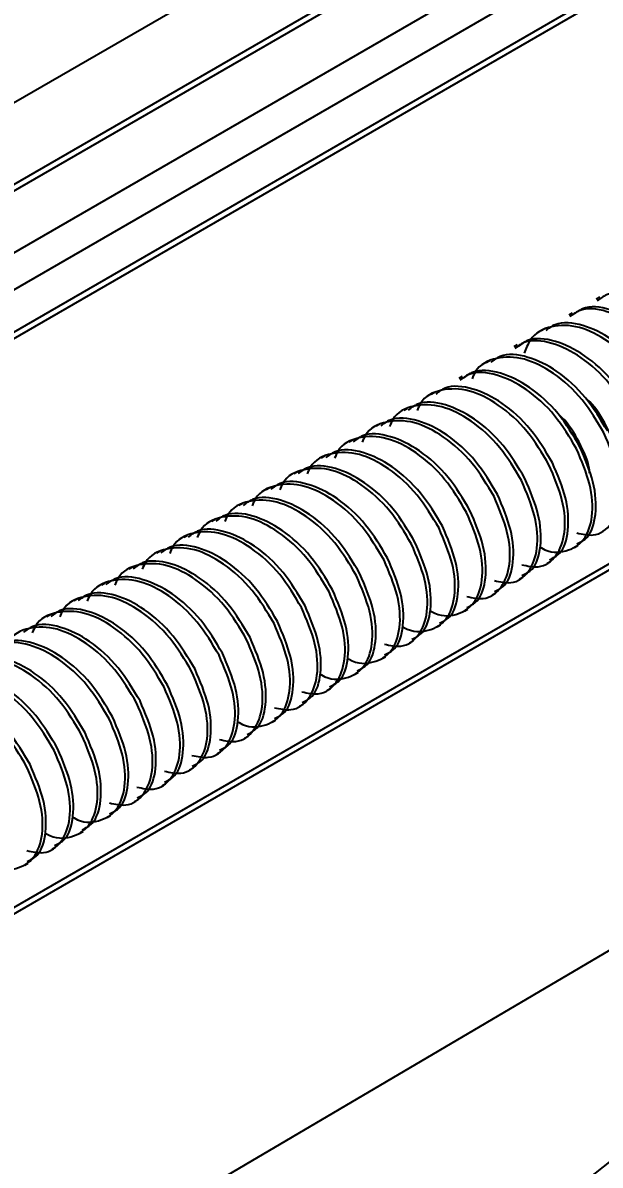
# Model space of a CAD drawing. Extents: x 0 to 10.8, y -12.4 to 0.
# Drawn here: x 6.206 to 6.67, y -8.932 to -8.014 of the extents above; entities that cross this region are included whole.
import ezdxf
from ezdxf import colors
from ezdxf.entities.mleader import LeaderData, LeaderLine
from ezdxf.math import Vec2, Vec3

# ---------------------------------------------------------------- set-up
doc = ezdxf.new("R2010")
doc.units = 0
doc.header["$LTSCALE"] = 0.5
doc.header["$MEASUREMENT"] = 0
for name, color, linetype in [('FAB DWG', 221, 'CONTINUOUS'), ('Hardware', 242, 'CONTINUOUS'), ('Housing', 150, 'CONTINUOUS')]:
    doc.layers.add(name, color=color, linetype=linetype)
doc.styles.get("Standard").update_dxf_attribs({"font": 'arial.ttf'})

msp = doc.modelspace()

# ---------------------------------------------------------------- linework, layer by layer
at = {"layer": 'Hardware', "linetype": 'Continuous', "lineweight": 25, "transparency": 16777216}
for p, q in [((6.13069, -8.11748), (6.62708, -7.83092)), ((6.66928, -8.23469), (6.66652, -8.23628)), ((6.64718, -8.24744), (6.64442, -8.24904)), ((6.62508, -8.2602), (6.62232, -8.26179)), ((6.60299, -8.27296), (6.60022, -8.27455)), ((6.58089, -8.28571), (6.57813, -8.28731)), ((6.55879, -8.29847), (6.55603, -8.30006)), ((6.5367, -8.31122), (6.53393, -8.31282)), ((6.5146, -8.32398), (6.51184, -8.32558)), ((6.4925, -8.33674), (6.48974, -8.33833)), ((6.4704, -8.34949), (6.46764, -8.35109)), ((6.44831, -8.36225), (6.44554, -8.36384)), ((6.42621, -8.37501), (6.42345, -8.3766)), ((6.40411, -8.38776), (6.40135, -8.38936)), ((6.38202, -8.40052), (6.37925, -8.40211)), ((6.35992, -8.41328), (6.35716, -8.41487)), ((6.33782, -8.42603), (6.33506, -8.42763)), ((6.31572, -8.43879), (6.31296, -8.44038)), ((6.64907, -8.43572), (6.65183, -8.43412)), ((6.62698, -8.44847), (6.62974, -8.44688)), ((6.29363, -8.45154), (6.29087, -8.45314)), ((6.27153, -8.4643), (6.26877, -8.4659)), ((6.60488, -8.46123), (6.60764, -8.45963)), ((6.24943, -8.47706), (6.24667, -8.47865)), ((6.58278, -8.47399), (6.58554, -8.47239)), ((6.56068, -8.48674), (6.56345, -8.48515)), ((6.22734, -8.48981), (6.22457, -8.49141)), ((6.53859, -8.4995), (6.54135, -8.4979)), ((6.51649, -8.51226), (6.51925, -8.51066)), ((6.49439, -8.52501), (6.49715, -8.52342)), ((6.4723, -8.53777), (6.47506, -8.53617)), ((6.4502, -8.55052), (6.45296, -8.54893)), ((6.4281, -8.56328), (6.43086, -8.56169)), ((6.406, -8.57604), (6.40877, -8.57444)), ((6.38391, -8.58879), (6.38667, -8.5872)), ((6.36181, -8.60155), (6.36457, -8.59996)), ((6.33971, -8.61431), (6.34248, -8.61271)), ((6.31762, -8.62706), (6.32038, -8.62547)), ((6.29552, -8.63982), (6.29828, -8.63822)), ((6.27342, -8.65258), (6.27618, -8.65098)), ((6.25132, -8.66533), (6.25409, -8.66374)), ((6.22923, -8.67809), (6.23199, -8.67649)), ((6.20713, -8.69084), (6.20989, -8.68925))]:
    msp.add_line(p, q, dxfattribs=at)
for points, knots in [([(6.76113, -8.2927), (6.75566, -8.28351), (6.74459, -8.26489), (6.72099, -8.2436), (6.69691, -8.23199), (6.67757, -8.22992), (6.66972, -8.23584), (6.66733, -8.23764)], [0, 0, 0, 0, 0.223495, 0.452872, 0.673155, 0.900538, 1, 1, 1, 1]), ([(6.73903, -8.30546), (6.73357, -8.29627), (6.72249, -8.27764), (6.69889, -8.25636), (6.67481, -8.24474), (6.65547, -8.24268), (6.64762, -8.2486), (6.64523, -8.2504)], [0, 0, 0, 0, 0.223495, 0.452872, 0.673155, 0.900538, 1, 1, 1, 1]), ([(6.74179, -8.30387), (6.73633, -8.29467), (6.72526, -8.27605), (6.70165, -8.25476), (6.67758, -8.24315), (6.65824, -8.24108), (6.65038, -8.247), (6.64799, -8.2488)], [0, 0, 0, 0, 0.223495, 0.452872, 0.673155, 0.900538, 1, 1, 1, 1]), ([(6.71694, -8.31822), (6.71146, -8.30901), (6.70038, -8.29037), (6.67688, -8.26924), (6.65242, -8.25705), (6.63002, -8.25672), (6.61428, -8.26493), (6.61005, -8.27593), (6.60864, -8.2796)], [0, 0, 0, 0, 0.179913, 0.364561, 0.54189, 0.724932, 0.907975, 1, 1, 1, 1]), ([(6.7197, -8.31662), (6.71423, -8.30743), (6.70316, -8.2888), (6.67956, -8.26752), (6.65548, -8.25591), (6.63614, -8.25384), (6.62828, -8.25976), (6.62589, -8.26156)], [0, 0, 0, 0, 0.223495, 0.452872, 0.673155, 0.900538, 1, 1, 1, 1]), ([(6.69484, -8.33097), (6.68937, -8.32178), (6.6783, -8.30315), (6.6547, -8.28187), (6.63062, -8.27026), (6.61128, -8.26819), (6.60343, -8.27411), (6.60104, -8.27591)], [0, 0, 0, 0, 0.223495, 0.452872, 0.673155, 0.900538, 1, 1, 1, 1]), ([(6.6976, -8.32938), (6.69214, -8.32019), (6.68106, -8.30156), (6.65746, -8.28028), (6.63338, -8.26866), (6.61404, -8.2666), (6.60619, -8.27251), (6.6038, -8.27431)], [0, 0, 0, 0, 0.223495, 0.452871, 0.673155, 0.900537, 1, 1, 1, 1]), ([(6.67274, -8.34373), (6.66727, -8.33453), (6.65618, -8.31588), (6.63269, -8.29476), (6.60819, -8.28252), (6.58595, -8.28238), (6.57127, -8.28926), (6.56754, -8.29827), (6.56677, -8.30014)], [0, 0, 0, 0, 0.1882323, 0.3814187, 0.566947, 0.7584535, 0.94996, 1, 1, 1, 1]), ([(6.6755, -8.34214), (6.67004, -8.33294), (6.65897, -8.31432), (6.63536, -8.29303), (6.61128, -8.28142), (6.59195, -8.27935), (6.58409, -8.28527), (6.5817, -8.28707)], [0, 0, 0, 0, 0.223495, 0.452872, 0.673155, 0.900538, 1, 1, 1, 1]), ([(6.65064, -8.35649), (6.64518, -8.34729), (6.63411, -8.32867), (6.6105, -8.30738), (6.58643, -8.29577), (6.56709, -8.2937), (6.55923, -8.29962), (6.55684, -8.30142)], [0, 0, 0, 0, 0.223495, 0.452872, 0.673155, 0.900538, 1, 1, 1, 1]), ([(6.65341, -8.35489), (6.64794, -8.3457), (6.63687, -8.32707), (6.61326, -8.30579), (6.58919, -8.29418), (6.56985, -8.29211), (6.56199, -8.29803), (6.5596, -8.29983)], [0, 0, 0, 0, 0.223495, 0.452872, 0.673155, 0.900538, 1, 1, 1, 1]), ([(6.62855, -8.36924), (6.62307, -8.36004), (6.61199, -8.34139), (6.5885, -8.32028), (6.56399, -8.30803), (6.54176, -8.30789), (6.52707, -8.31477), (6.52334, -8.32379), (6.52257, -8.32566)], [0, 0, 0, 0, 0.188232, 0.381419, 0.566947, 0.758453, 0.94996, 1, 1, 1, 1]), ([(6.63131, -8.36765), (6.62584, -8.35846), (6.61477, -8.33983), (6.59117, -8.31855), (6.56709, -8.30693), (6.54775, -8.30487), (6.5399, -8.31078), (6.53751, -8.31258)], [0, 0, 0, 0, 0.223495, 0.452871, 0.673155, 0.900537, 1, 1, 1, 1]), ([(6.60645, -8.382), (6.60098, -8.3728), (6.58989, -8.35415), (6.5664, -8.33303), (6.5419, -8.32079), (6.51966, -8.32065), (6.50498, -8.32753), (6.50125, -8.33654), (6.50047, -8.33841)], [0, 0, 0, 0, 0.1882323, 0.3814187, 0.566947, 0.7584535, 0.94996, 1, 1, 1, 1]), ([(6.60921, -8.3804), (6.60375, -8.37121), (6.59267, -8.35259), (6.56907, -8.3313), (6.54499, -8.31969), (6.52565, -8.31762), (6.5178, -8.32354), (6.51541, -8.32534)], [0, 0, 0, 0, 0.223495, 0.452872, 0.673155, 0.900538, 1, 1, 1, 1]), ([(6.68336, -8.36333), (6.68327, -8.36207), (6.68275, -8.35457), (6.67517, -8.33842), (6.66607, -8.32277), (6.65923, -8.31689), (6.6582, -8.316)], [0, 0, 0, 0, 0.085019, 0.505219, 0.925416, 1, 1, 1, 1]), ([(6.58711, -8.39316), (6.58165, -8.38397), (6.57058, -8.36534), (6.54697, -8.34406), (6.5229, -8.33244), (6.50356, -8.33038), (6.4957, -8.3363), (6.49331, -8.3381)], [0, 0, 0, 0, 0.223495, 0.452872, 0.673155, 0.900538, 1, 1, 1, 1]), ([(6.66126, -8.37609), (6.66117, -8.37482), (6.66066, -8.36733), (6.65307, -8.35117), (6.64397, -8.33553), (6.63714, -8.32965), (6.6361, -8.32876)], [0, 0, 0, 0, 0.085019, 0.505219, 0.925416, 1, 1, 1, 1]), ([(6.58435, -8.39476), (6.57888, -8.38555), (6.56779, -8.3669), (6.5443, -8.34579), (6.5198, -8.33354), (6.49757, -8.33341), (6.48288, -8.34028), (6.47915, -8.3493), (6.47838, -8.35117)], [0, 0, 0, 0, 0.188232, 0.381419, 0.566947, 0.758453, 0.94996, 1, 1, 1, 1]), ([(6.56226, -8.40751), (6.55678, -8.39831), (6.5457, -8.37966), (6.52221, -8.35855), (6.4977, -8.3463), (6.47547, -8.34616), (6.46078, -8.35304), (6.45705, -8.36206), (6.45628, -8.36392)], [0, 0, 0, 0, 0.188232, 0.381419, 0.566947, 0.758453, 0.94996, 1, 1, 1, 1]), ([(6.56502, -8.40592), (6.55955, -8.39673), (6.54848, -8.3781), (6.52488, -8.35681), (6.5008, -8.3452), (6.48146, -8.34313), (6.4736, -8.34905), (6.47121, -8.35085)], [0, 0, 0, 0, 0.223495, 0.452871, 0.673155, 0.900537, 1, 1, 1, 1]), ([(6.65091, -8.42407), (6.65548, -8.42504), (6.66682, -8.42746), (6.67948, -8.41797), (6.68664, -8.3989), (6.68503, -8.37255), (6.6768, -8.35325), (6.67274, -8.34373)], [0, 0, 0, 0, 0.145789, 0.361473, 0.570426, 0.788001, 1, 1, 1, 1]), ([(6.54292, -8.41867), (6.53746, -8.40948), (6.52638, -8.39085), (6.50278, -8.36957), (6.4787, -8.35796), (6.45936, -8.35589), (6.45151, -8.36181), (6.44912, -8.36361)], [0, 0, 0, 0, 0.223495, 0.452872, 0.673155, 0.900538, 1, 1, 1, 1]), ([(6.62135, -8.43537), (6.62173, -8.43561), (6.62929, -8.44038), (6.64282, -8.43961), (6.65748, -8.43119), (6.66452, -8.41153), (6.66294, -8.38534), (6.65471, -8.36602), (6.65064, -8.35649)], [0, 0, 0, 0, 0.010571, 0.210034, 0.409497, 0.602734, 0.803946, 1, 1, 1, 1]), ([(6.65102, -8.43276), (6.65392, -8.43135), (6.66182, -8.4275), (6.6671, -8.40966), (6.66575, -8.38381), (6.65748, -8.36445), (6.65341, -8.35489)], [0, 0, 0, 0, 0.1596846, 0.4346705, 0.7210048, 1, 1, 1, 1]), ([(6.54016, -8.42027), (6.53469, -8.41106), (6.5236, -8.39242), (6.50011, -8.3713), (6.47561, -8.35906), (6.45337, -8.35892), (6.43869, -8.3658), (6.43496, -8.37481), (6.43418, -8.37668)], [0, 0, 0, 0, 0.188232, 0.381419, 0.566947, 0.758453, 0.94996, 1, 1, 1, 1]), ([(6.51806, -8.43302), (6.51259, -8.42382), (6.5015, -8.40517), (6.47801, -8.38406), (6.45351, -8.37181), (6.43127, -8.37168), (6.41659, -8.37855), (6.41286, -8.38757), (6.41209, -8.38944)], [0, 0, 0, 0, 0.188232, 0.381419, 0.566947, 0.758453, 0.94996, 1, 1, 1, 1]), ([(6.52082, -8.43143), (6.51536, -8.42224), (6.50429, -8.40361), (6.48068, -8.38233), (6.4566, -8.37071), (6.43727, -8.36865), (6.42941, -8.37456), (6.42702, -8.37637)], [0, 0, 0, 0, 0.223495, 0.452872, 0.673155, 0.900538, 1, 1, 1, 1]), ([(6.60671, -8.44958), (6.61129, -8.45056), (6.62263, -8.45298), (6.63529, -8.44349), (6.64245, -8.42441), (6.64084, -8.39806), (6.63261, -8.37877), (6.62855, -8.36924)], [0, 0, 0, 0, 0.145788, 0.361473, 0.570426, 0.788001, 1, 1, 1, 1]), ([(6.62893, -8.44552), (6.63183, -8.44411), (6.63972, -8.44026), (6.645, -8.42242), (6.64365, -8.39657), (6.63539, -8.3772), (6.63131, -8.36765)], [0, 0, 0, 0, 0.159684, 0.434671, 0.721005, 1, 1, 1, 1]), ([(6.49596, -8.44578), (6.49049, -8.43658), (6.4794, -8.41793), (6.45592, -8.39681), (6.43141, -8.38457), (6.40918, -8.38443), (6.39449, -8.39131), (6.39076, -8.40033), (6.38999, -8.40219)], [0, 0, 0, 0, 0.188232, 0.381419, 0.566947, 0.758453, 0.94996, 1, 1, 1, 1]), ([(6.49873, -8.44419), (6.49326, -8.43499), (6.48219, -8.41637), (6.45859, -8.39508), (6.43451, -8.38347), (6.41517, -8.3814), (6.40731, -8.38732), (6.40492, -8.38912)], [0, 0, 0, 0, 0.223495, 0.452871, 0.673155, 0.900537, 1, 1, 1, 1]), ([(6.58462, -8.46234), (6.58919, -8.46331), (6.60053, -8.46573), (6.61319, -8.45624), (6.62035, -8.43716), (6.61874, -8.41082), (6.61051, -8.39152), (6.60645, -8.382)], [0, 0, 0, 0, 0.145789, 0.361473, 0.570426, 0.788001, 1, 1, 1, 1]), ([(6.60683, -8.45828), (6.60973, -8.45686), (6.61762, -8.45302), (6.6229, -8.43517), (6.62155, -8.40932), (6.61329, -8.38996), (6.60921, -8.3804)], [0, 0, 0, 0, 0.1596846, 0.4346705, 0.7210048, 1, 1, 1, 1]), ([(6.47663, -8.45694), (6.47116, -8.44775), (6.46009, -8.42912), (6.43649, -8.40784), (6.41241, -8.39623), (6.39307, -8.39416), (6.38522, -8.40008), (6.38283, -8.40188)], [0, 0, 0, 0, 0.223495, 0.452872, 0.673155, 0.900538, 1, 1, 1, 1]), ([(6.56252, -8.47509), (6.56709, -8.47607), (6.57843, -8.47849), (6.59109, -8.469), (6.59825, -8.44992), (6.59664, -8.42357), (6.58841, -8.40428), (6.58435, -8.39476)], [0, 0, 0, 0, 0.145788, 0.361473, 0.570426, 0.788001, 1, 1, 1, 1]), ([(6.58473, -8.47103), (6.58763, -8.46962), (6.59552, -8.46577), (6.60081, -8.44793), (6.59946, -8.42208), (6.59119, -8.40272), (6.58711, -8.39316)], [0, 0, 0, 0, 0.1596846, 0.4346705, 0.7210048, 1, 1, 1, 1]), ([(6.47387, -8.45854), (6.4684, -8.44933), (6.45731, -8.43068), (6.43382, -8.40957), (6.40931, -8.39733), (6.38708, -8.39719), (6.37239, -8.40407), (6.36866, -8.41308), (6.36789, -8.41495)], [0, 0, 0, 0, 0.188232, 0.381419, 0.566947, 0.758453, 0.94996, 1, 1, 1, 1]), ([(6.45177, -8.47129), (6.4463, -8.46209), (6.43521, -8.44344), (6.41172, -8.42233), (6.38722, -8.41008), (6.36498, -8.40995), (6.3503, -8.41682), (6.34657, -8.42584), (6.34579, -8.42771)], [0, 0, 0, 0, 0.188232, 0.381419, 0.566947, 0.758453, 0.94996, 1, 1, 1, 1]), ([(6.45453, -8.4697), (6.44907, -8.46051), (6.43799, -8.44188), (6.41439, -8.4206), (6.39031, -8.40898), (6.37097, -8.40692), (6.36312, -8.41283), (6.36073, -8.41463)], [0, 0, 0, 0, 0.223495, 0.452872, 0.673155, 0.900538, 1, 1, 1, 1]), ([(6.53296, -8.48639), (6.53334, -8.48663), (6.54091, -8.49141), (6.55443, -8.49064), (6.56909, -8.48221), (6.57613, -8.46255), (6.57455, -8.43636), (6.56632, -8.41705), (6.56226, -8.40751)], [0, 0, 0, 0, 0.010571, 0.210034, 0.409497, 0.602734, 0.803946, 1, 1, 1, 1]), ([(6.56264, -8.48379), (6.56553, -8.48238), (6.57343, -8.47853), (6.57871, -8.46069), (6.57736, -8.43483), (6.5691, -8.41547), (6.56502, -8.40592)], [0, 0, 0, 0, 0.159684, 0.434671, 0.721005, 1, 1, 1, 1]), ([(6.43244, -8.48246), (6.42697, -8.47326), (6.4159, -8.45464), (6.39229, -8.43335), (6.36822, -8.42174), (6.34888, -8.41967), (6.34102, -8.42559), (6.33863, -8.42739)], [0, 0, 0, 0, 0.223495, 0.452871, 0.673155, 0.900537, 1, 1, 1, 1]), ([(6.51087, -8.49915), (6.51125, -8.49939), (6.51881, -8.50416), (6.53233, -8.50339), (6.54699, -8.49497), (6.55403, -8.47531), (6.55245, -8.44912), (6.54422, -8.4298), (6.54016, -8.42027)], [0, 0, 0, 0, 0.010571, 0.210034, 0.409497, 0.602734, 0.803946, 1, 1, 1, 1]), ([(6.54054, -8.49655), (6.54344, -8.49513), (6.55133, -8.49129), (6.55661, -8.47344), (6.55526, -8.44759), (6.547, -8.42823), (6.54292, -8.41867)], [0, 0, 0, 0, 0.1596846, 0.4346705, 0.7210048, 1, 1, 1, 1]), ([(6.42967, -8.48405), (6.4242, -8.47485), (6.41311, -8.4562), (6.38962, -8.43508), (6.36512, -8.42284), (6.34289, -8.4227), (6.3282, -8.42958), (6.32447, -8.43859), (6.3237, -8.44046)], [0, 0, 0, 0, 0.188232, 0.381419, 0.566947, 0.758453, 0.94996, 1, 1, 1, 1]), ([(6.51844, -8.5093), (6.52134, -8.50789), (6.52923, -8.50404), (6.53451, -8.4862), (6.53316, -8.46035), (6.5249, -8.44099), (6.52082, -8.43143)], [0, 0, 0, 0, 0.1596846, 0.4346705, 0.7210048, 1, 1, 1, 1]), ([(6.40758, -8.49681), (6.4021, -8.4876), (6.39102, -8.46895), (6.36753, -8.44784), (6.34302, -8.4356), (6.32079, -8.43546), (6.3061, -8.44234), (6.30237, -8.45135), (6.3016, -8.45322)], [0, 0, 0, 0, 0.188232, 0.381419, 0.566947, 0.758453, 0.94996, 1, 1, 1, 1]), ([(6.41034, -8.49521), (6.40487, -8.48602), (6.3938, -8.46739), (6.3702, -8.44611), (6.34612, -8.4345), (6.32678, -8.43243), (6.31893, -8.43835), (6.31654, -8.44015)], [0, 0, 0, 0, 0.223495, 0.452872, 0.673155, 0.900538, 1, 1, 1, 1]), ([(6.49623, -8.51336), (6.5008, -8.51434), (6.51214, -8.51676), (6.5248, -8.50727), (6.53196, -8.48819), (6.53035, -8.46184), (6.52212, -8.44255), (6.51806, -8.43302)], [0, 0, 0, 0, 0.145788, 0.361473, 0.570426, 0.788001, 1, 1, 1, 1]), ([(6.38548, -8.50956), (6.38001, -8.50036), (6.36892, -8.48171), (6.34543, -8.4606), (6.32093, -8.44835), (6.29869, -8.44821), (6.28401, -8.45509), (6.28028, -8.46411), (6.2795, -8.46598)], [0, 0, 0, 0, 0.188232, 0.381419, 0.566947, 0.758453, 0.94996, 1, 1, 1, 1]), ([(6.38824, -8.50797), (6.38278, -8.49878), (6.3717, -8.48015), (6.3481, -8.45887), (6.32402, -8.44725), (6.30468, -8.44519), (6.29683, -8.4511), (6.29444, -8.4529)], [0, 0, 0, 0, 0.223495, 0.452872, 0.673155, 0.900538, 1, 1, 1, 1]), ([(6.46667, -8.52466), (6.46705, -8.5249), (6.47462, -8.52968), (6.48814, -8.5289), (6.5028, -8.52048), (6.50984, -8.50082), (6.50826, -8.47463), (6.50003, -8.45531), (6.49596, -8.44578)], [0, 0, 0, 0, 0.010571, 0.210034, 0.409497, 0.602734, 0.803946, 1, 1, 1, 1]), ([(6.49634, -8.52206), (6.49924, -8.52065), (6.50714, -8.5168), (6.51242, -8.49896), (6.51107, -8.4731), (6.5028, -8.45374), (6.49873, -8.44419)], [0, 0, 0, 0, 0.159684, 0.434671, 0.721005, 1, 1, 1, 1]), ([(6.36614, -8.52072), (6.36068, -8.51153), (6.34961, -8.49291), (6.326, -8.47162), (6.30192, -8.46001), (6.28259, -8.45794), (6.27473, -8.46386), (6.27234, -8.46566)], [0, 0, 0, 0, 0.223495, 0.452871, 0.673155, 0.900537, 1, 1, 1, 1]), ([(6.44458, -8.53742), (6.44496, -8.53766), (6.45252, -8.54243), (6.46604, -8.54166), (6.4807, -8.53324), (6.48774, -8.51358), (6.48616, -8.48739), (6.47793, -8.46807), (6.47387, -8.45854)], [0, 0, 0, 0, 0.010571, 0.210034, 0.409497, 0.602734, 0.803946, 1, 1, 1, 1]), ([(6.47425, -8.53481), (6.47715, -8.5334), (6.48504, -8.52956), (6.49032, -8.51171), (6.48897, -8.48586), (6.48071, -8.4665), (6.47663, -8.45694)], [0, 0, 0, 0, 0.1596846, 0.4346705, 0.7210048, 1, 1, 1, 1]), ([(6.36338, -8.52232), (6.35791, -8.51312), (6.34682, -8.49447), (6.32333, -8.47335), (6.29883, -8.46111), (6.27659, -8.46097), (6.26191, -8.46785), (6.25818, -8.47686), (6.25741, -8.47873)], [0, 0, 0, 0, 0.188232, 0.381419, 0.566947, 0.758453, 0.94996, 1, 1, 1, 1]), ([(6.34128, -8.53508), (6.33581, -8.52587), (6.32472, -8.50722), (6.30124, -8.48611), (6.27673, -8.47386), (6.2545, -8.47373), (6.23981, -8.4806), (6.23608, -8.48962), (6.23531, -8.49149)], [0, 0, 0, 0, 0.188232, 0.381419, 0.566947, 0.758453, 0.94996, 1, 1, 1, 1]), ([(6.34405, -8.53348), (6.33858, -8.52429), (6.32751, -8.50566), (6.30391, -8.48438), (6.27983, -8.47277), (6.26049, -8.4707), (6.25263, -8.47662), (6.25024, -8.47842)], [0, 0, 0, 0, 0.223495, 0.452872, 0.673155, 0.900538, 1, 1, 1, 1]), ([(6.42994, -8.55163), (6.43451, -8.55261), (6.44585, -8.55503), (6.45851, -8.54554), (6.46567, -8.52646), (6.46406, -8.50011), (6.45583, -8.48082), (6.45177, -8.47129)], [0, 0, 0, 0, 0.145788, 0.361473, 0.570426, 0.788001, 1, 1, 1, 1]), ([(6.45215, -8.54757), (6.45505, -8.54616), (6.46294, -8.54231), (6.46822, -8.52447), (6.46687, -8.49862), (6.45861, -8.47925), (6.45453, -8.4697)], [0, 0, 0, 0, 0.1596846, 0.4346705, 0.7210048, 1, 1, 1, 1]), ([(6.31919, -8.54783), (6.31372, -8.53863), (6.30263, -8.51998), (6.27914, -8.49887), (6.25463, -8.48662), (6.2324, -8.48648), (6.21771, -8.49336), (6.21398, -8.50238), (6.21321, -8.50424)], [0, 0, 0, 0, 0.188232, 0.381419, 0.566947, 0.758453, 0.94996, 1, 1, 1, 1]), ([(6.32195, -8.54624), (6.31649, -8.53705), (6.30541, -8.51842), (6.28181, -8.49713), (6.25773, -8.48552), (6.23839, -8.48345), (6.23054, -8.48937), (6.22815, -8.49117)], [0, 0, 0, 0, 0.223495, 0.452872, 0.673155, 0.900538, 1, 1, 1, 1]), ([(6.40784, -8.56439), (6.41241, -8.56536), (6.42375, -8.56778), (6.43641, -8.55829), (6.44357, -8.53922), (6.44196, -8.51287), (6.43373, -8.49357), (6.42967, -8.48405)], [0, 0, 0, 0, 0.145788, 0.361473, 0.570426, 0.788001, 1, 1, 1, 1]), ([(6.43005, -8.56033), (6.43295, -8.55891), (6.44084, -8.55507), (6.44613, -8.53722), (6.44478, -8.51137), (6.43651, -8.49201), (6.43244, -8.48246)], [0, 0, 0, 0, 0.159684, 0.434671, 0.721005, 1, 1, 1, 1]), ([(6.40796, -8.57308), (6.41086, -8.57167), (6.41875, -8.56782), (6.42403, -8.54998), (6.42268, -8.52413), (6.41442, -8.50477), (6.41034, -8.49521)], [0, 0, 0, 0, 0.1596846, 0.4346705, 0.7210048, 1, 1, 1, 1]), ([(6.29709, -8.56059), (6.29162, -8.55139), (6.28053, -8.53274), (6.25704, -8.51162), (6.23254, -8.49938), (6.2103, -8.49924), (6.19562, -8.50612), (6.19189, -8.51513), (6.19111, -8.517)], [0, 0, 0, 0, 0.188232, 0.381419, 0.566947, 0.758453, 0.94996, 1, 1, 1, 1]), ([(6.29985, -8.55899), (6.29439, -8.5498), (6.28331, -8.53117), (6.25971, -8.50989), (6.23563, -8.49828), (6.2163, -8.49621), (6.20844, -8.50213), (6.20605, -8.50393)], [0, 0, 0, 0, 0.223495, 0.452871, 0.673155, 0.900537, 1, 1, 1, 1]), ([(6.37828, -8.57569), (6.37866, -8.57593), (6.38623, -8.5807), (6.39975, -8.57993), (6.41441, -8.57151), (6.42145, -8.55185), (6.41987, -8.52566), (6.41164, -8.50634), (6.40758, -8.49681)], [0, 0, 0, 0, 0.010571, 0.210034, 0.409497, 0.602734, 0.803946, 1, 1, 1, 1]), ([(6.27499, -8.57335), (6.26953, -8.56415), (6.25846, -8.54553), (6.23485, -8.52424), (6.21077, -8.51263), (6.19144, -8.51056), (6.18358, -8.51648), (6.18119, -8.51828)], [0, 0, 0, 0, 0.223495, 0.452871, 0.673155, 0.900537, 1, 1, 1, 1]), ([(6.27776, -8.57175), (6.27229, -8.56256), (6.26122, -8.54393), (6.23761, -8.52265), (6.21354, -8.51103), (6.1942, -8.50897), (6.18634, -8.51488), (6.18395, -8.51669)], [0, 0, 0, 0, 0.223495, 0.452872, 0.673155, 0.900538, 1, 1, 1, 1]), ([(6.36365, -8.5899), (6.36822, -8.59088), (6.37956, -8.5933), (6.39222, -8.58381), (6.39938, -8.56473), (6.39777, -8.53838), (6.38954, -8.51909), (6.38548, -8.50956)], [0, 0, 0, 0, 0.145788, 0.361473, 0.570426, 0.788001, 1, 1, 1, 1]), ([(6.38586, -8.58584), (6.38876, -8.58443), (6.39665, -8.58058), (6.40193, -8.56274), (6.40058, -8.53689), (6.39232, -8.51752), (6.38824, -8.50797)], [0, 0, 0, 0, 0.1596846, 0.4346705, 0.7210048, 1, 1, 1, 1]), ([(6.25566, -8.58451), (6.25019, -8.57531), (6.23912, -8.55669), (6.21552, -8.5354), (6.19144, -8.52379), (6.1721, -8.52172), (6.16425, -8.52764), (6.16186, -8.52944)], [0, 0, 0, 0, 0.223495, 0.452872, 0.673155, 0.900538, 1, 1, 1, 1]), ([(6.34155, -8.60266), (6.34612, -8.60363), (6.35746, -8.60605), (6.37012, -8.59656), (6.37728, -8.57748), (6.37567, -8.55114), (6.36744, -8.53184), (6.36338, -8.52232)], [0, 0, 0, 0, 0.145788, 0.361473, 0.570426, 0.788001, 1, 1, 1, 1]), ([(6.36376, -8.5986), (6.36666, -8.59718), (6.37455, -8.59334), (6.37983, -8.57549), (6.37848, -8.54964), (6.37022, -8.53028), (6.36614, -8.52072)], [0, 0, 0, 0, 0.159684, 0.434671, 0.721005, 1, 1, 1, 1]), ([(6.2529, -8.5861), (6.24742, -8.5769), (6.23634, -8.55825), (6.21285, -8.53713), (6.18834, -8.52489), (6.16611, -8.52475), (6.15142, -8.53163), (6.14769, -8.54065), (6.14692, -8.54251)], [0, 0, 0, 0, 0.188232, 0.381419, 0.566947, 0.758453, 0.94996, 1, 1, 1, 1]), ([(6.2308, -8.59886), (6.22533, -8.58965), (6.21424, -8.571), (6.19075, -8.54989), (6.16625, -8.53765), (6.14401, -8.53751), (6.12933, -8.54439), (6.1256, -8.5534), (6.12482, -8.55527)], [0, 0, 0, 0, 0.188232, 0.381419, 0.566947, 0.758453, 0.94996, 1, 1, 1, 1]), ([(6.23356, -8.59726), (6.2281, -8.58807), (6.21702, -8.56944), (6.19342, -8.54816), (6.16934, -8.53655), (6.15, -8.53448), (6.14215, -8.5404), (6.13976, -8.5422)], [0, 0, 0, 0, 0.223495, 0.452871, 0.673155, 0.900537, 1, 1, 1, 1]), ([(6.31945, -8.61541), (6.32403, -8.61639), (6.33537, -8.61881), (6.34803, -8.60932), (6.35518, -8.59024), (6.35357, -8.56389), (6.34535, -8.5446), (6.34128, -8.53508)], [0, 0, 0, 0, 0.145789, 0.361473, 0.570426, 0.788001, 1, 1, 1, 1]), ([(6.34167, -8.61135), (6.34456, -8.60994), (6.35246, -8.60609), (6.35774, -8.58825), (6.35639, -8.5624), (6.34812, -8.54304), (6.34405, -8.53348)], [0, 0, 0, 0, 0.1596846, 0.4346705, 0.7210048, 1, 1, 1, 1]), ([(6.2087, -8.61161), (6.20324, -8.60242), (6.19216, -8.58379), (6.16856, -8.56251), (6.14448, -8.5509), (6.12514, -8.54883), (6.11729, -8.55475), (6.1149, -8.55655)], [0, 0, 0, 0, 0.223495, 0.452871, 0.673155, 0.900537, 1, 1, 1, 1]), ([(6.21146, -8.61002), (6.206, -8.60083), (6.19493, -8.5822), (6.17132, -8.56092), (6.14725, -8.5493), (6.12791, -8.54724), (6.12005, -8.55315), (6.11766, -8.55495)], [0, 0, 0, 0, 0.223495, 0.452872, 0.673155, 0.900538, 1, 1, 1, 1]), ([(6.29736, -8.62817), (6.30193, -8.62914), (6.31327, -8.63156), (6.32593, -8.62208), (6.33309, -8.603), (6.33148, -8.57665), (6.32325, -8.55735), (6.31919, -8.54783)], [0, 0, 0, 0, 0.145788, 0.361473, 0.570426, 0.788001, 1, 1, 1, 1]), ([(6.31957, -8.62411), (6.32247, -8.6227), (6.33036, -8.61885), (6.33564, -8.60101), (6.33429, -8.57515), (6.32603, -8.55579), (6.32195, -8.54624)], [0, 0, 0, 0, 0.1596846, 0.4346705, 0.7210048, 1, 1, 1, 1]), ([(6.29747, -8.63687), (6.30037, -8.63545), (6.30826, -8.63161), (6.31354, -8.61376), (6.31219, -8.58791), (6.30393, -8.56855), (6.29985, -8.55899)], [0, 0, 0, 0, 0.159684, 0.434671, 0.721005, 1, 1, 1, 1]), ([(6.27526, -8.64092), (6.27983, -8.6419), (6.29117, -8.64432), (6.30383, -8.63483), (6.31099, -8.61575), (6.30938, -8.58941), (6.30115, -8.57011), (6.29709, -8.56059)], [0, 0, 0, 0, 0.145788, 0.361473, 0.570426, 0.788001, 1, 1, 1, 1]), ([(6.2457, -8.65223), (6.24608, -8.65247), (6.25364, -8.65724), (6.26717, -8.65647), (6.28183, -8.64805), (6.28887, -8.62838), (6.28729, -8.60219), (6.27906, -8.58288), (6.27499, -8.57335)], [0, 0, 0, 0, 0.010571, 0.210034, 0.409497, 0.602734, 0.803946, 1, 1, 1, 1]), ([(6.27537, -8.64962), (6.27827, -8.64821), (6.28616, -8.64436), (6.29145, -8.62652), (6.2901, -8.60067), (6.28183, -8.58131), (6.27776, -8.57175)], [0, 0, 0, 0, 0.1596846, 0.4346705, 0.7210048, 1, 1, 1, 1]), ([(6.2236, -8.66498), (6.22398, -8.66522), (6.23154, -8.67), (6.24507, -8.66922), (6.25973, -8.6608), (6.26677, -8.64114), (6.26519, -8.61495), (6.25696, -8.59563), (6.2529, -8.5861)], [0, 0, 0, 0, 0.010571, 0.210034, 0.409497, 0.602734, 0.803946, 1, 1, 1, 1]), ([(6.25328, -8.66238), (6.25618, -8.66097), (6.26407, -8.65712), (6.26935, -8.63928), (6.268, -8.61342), (6.25974, -8.59406), (6.25566, -8.58451)], [0, 0, 0, 0, 0.1596846, 0.4346705, 0.7210048, 1, 1, 1, 1]), ([(6.20897, -8.67919), (6.21354, -8.68017), (6.22488, -8.68259), (6.23754, -8.6731), (6.2447, -8.65402), (6.24309, -8.62768), (6.23486, -8.60838), (6.2308, -8.59886)], [0, 0, 0, 0, 0.145788, 0.361473, 0.570426, 0.788001, 1, 1, 1, 1]), ([(6.23118, -8.67513), (6.23408, -8.67372), (6.24197, -8.66988), (6.24725, -8.65203), (6.2459, -8.62618), (6.23764, -8.60682), (6.23356, -8.59726)], [0, 0, 0, 0, 0.159684, 0.434671, 0.721005, 1, 1, 1, 1]), ([(6.17941, -8.6905), (6.17979, -8.69074), (6.18735, -8.69551), (6.20088, -8.69474), (6.21554, -8.68632), (6.22258, -8.66665), (6.221, -8.64046), (6.21277, -8.62115), (6.2087, -8.61161)], [0, 0, 0, 0, 0.010571, 0.210034, 0.409497, 0.602734, 0.803946, 1, 1, 1, 1]), ([(6.20908, -8.68789), (6.21198, -8.68648), (6.21987, -8.68263), (6.22515, -8.66479), (6.2238, -8.63894), (6.21554, -8.61957), (6.21146, -8.61002)], [0, 0, 0, 0, 0.1596846, 0.4346705, 0.7210048, 1, 1, 1, 1])]:
    msp.add_open_spline(points, degree=3, knots=knots, dxfattribs=at)
at = {"layer": 'Housing', "linetype": 'Continuous', "lineweight": 25, "transparency": 16777216}
for p, q in [((5.92397, -8.30768), (7.09985, -7.62886)), ((7.09765, -7.62505), (5.92708, -8.30081)), ((7.12042, -7.66689), (5.90897, -8.36625)), ((7.12076, -7.69626), (5.92708, -8.38536)), ((7.12076, -7.73041), (5.92708, -8.41951)), ((5.92397, -8.42638), (7.12076, -7.73549)), ((6.96254, -8.28381), (5.85448, -8.92348)), ((5.85137, -8.93035), (6.96077, -8.2899))]:
    msp.add_line(p, q, dxfattribs=at)

# ---------------------------------------------------------------- leaders
at = {"layer": 'FAB DWG', "transparency": 16777216}
ml = msp.add_multileader_mtext('Standard', dxfattribs=at)
ml.set_content('"SG" MUST BE FACING \\PTOWARDS CONNECTION', color=256)
ml.set_leader_properties()
ml.build(insert=Vec2(0, 0))
ml.multileader.update_dxf_attribs({"dogleg_length": 0.36, "arrow_head_size": 0.35})
ctx = ml.context
ctx.base_point, ctx.char_height, ctx.arrow_head_size, ctx.landing_gap_size, ctx.plane_origin = Vec3(5.77443, -9.93134), 0.25, 0.35, 0.09, Vec3(7.22029, -13.67624)
notes = []
notes.append((ctx, [(1, (1, 1, 0), (5.41443, -9.93134), (1, 0), 0.36, [(1, [(4.637, -9.95863), (7.50163, -8.27451)], 0, [])])]))
ctx.mtext.insert, ctx.mtext.flow_direction = Vec3(5.86443, -9.8042), 5
for ctx, leaders in notes:
    for number, flags, end, landing, length, lines in leaders:
        leader = LeaderData()
        leader.index, (leader.has_last_leader_line, leader.has_dogleg_vector, leader.attachment_direction) = number, flags
        leader.last_leader_point, leader.dogleg_vector, leader.dogleg_length = Vec3(end), Vec3(landing), length
        for number, points, colour, breaks in lines:
            line = LeaderLine()
            line.index, line.vertices, line.color, line.breaks = number, Vec3.list(points), colors.encode_raw_color(colour), breaks
            leader.lines.append(line)
        ctx.leaders.append(leader)

doc.saveas('drawing.dxf')
